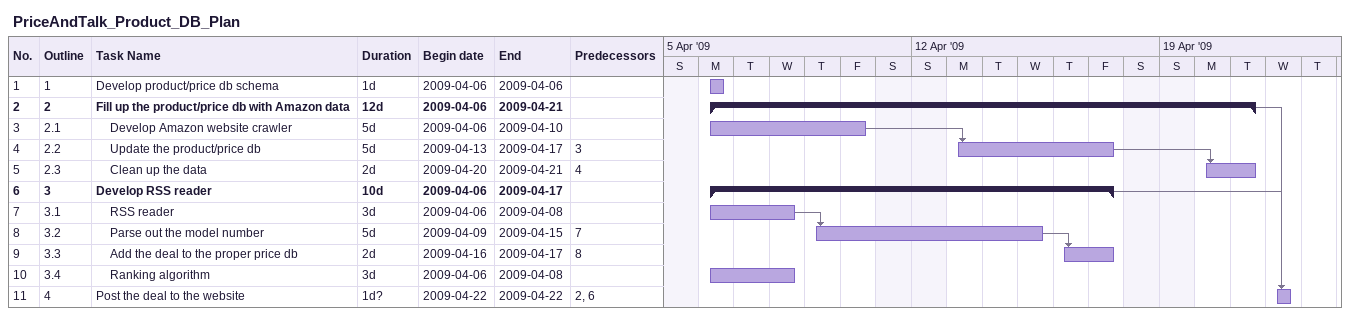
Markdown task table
PriceAndTalk_Product_DB_Plan

| ID | WBS | Task | Duration | Start | Finish | Predecessors |
|---|---|---|---|---|---|---|
| 1 | 1 | Develop product/price db schema | 1d | 2009-04-06 | 2009-04-06 |  |
| 2 | 2 | **Fill up the product/price db with Amazon data** | 12d | 2009-04-06 | 2009-04-21 |  |
| 3 | 2.1 | Develop Amazon website crawler | 5d | 2009-04-06 | 2009-04-10 |  |
| 4 | 2.2 | Update the product/price db | 5d | 2009-04-13 | 2009-04-17 | 3 |
| 5 | 2.3 | Clean up the data | 2d | 2009-04-20 | 2009-04-21 | 4 |
| 6 | 3 | **Develop RSS reader** | 10d | 2009-04-06 | 2009-04-17 |  |
| 7 | 3.1 | RSS reader | 3d | 2009-04-06 | 2009-04-08 |  |
| 8 | 3.2 | Parse out the model number | 5d | 2009-04-09 | 2009-04-15 | 7 |
| 9 | 3.3 | Add the deal to the proper price db | 2d | 2009-04-16 | 2009-04-17 | 8 |
| 10 | 3.4 | Ranking algorithm | 3d | 2009-04-06 | 2009-04-08 |  |
| 11 | 4 | Post the deal to the website | 1d? | 2009-04-22 | 2009-04-22 | 2, 6 |
